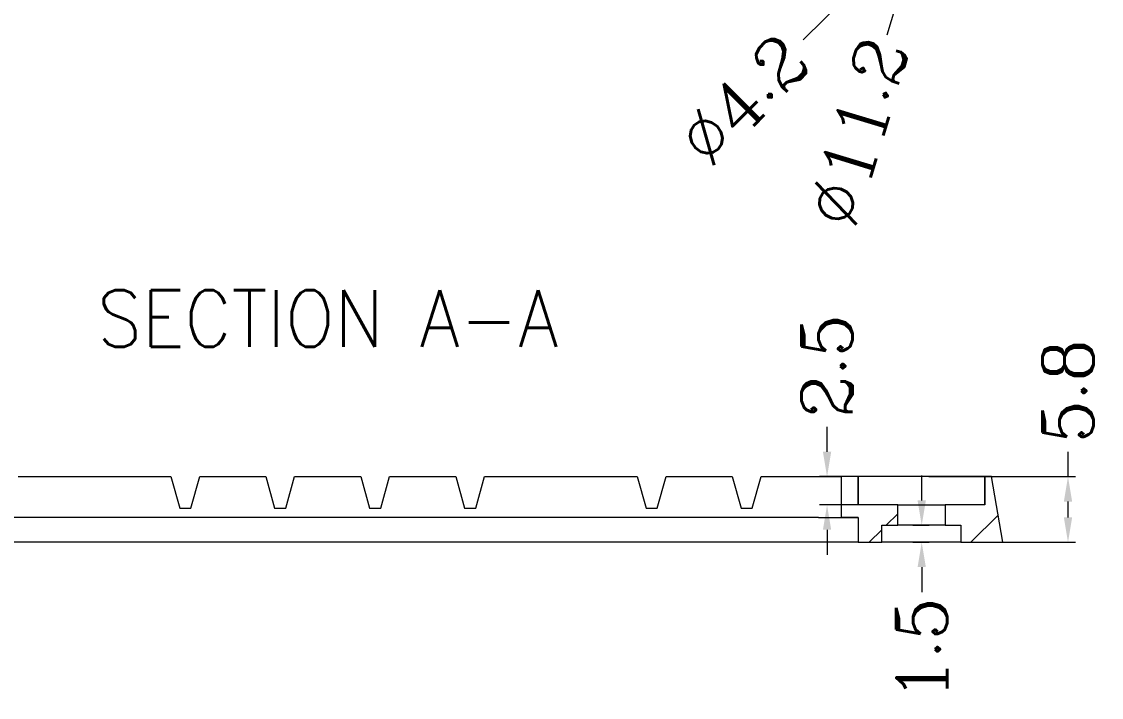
# Model space of a CAD drawing. Header units: inches. Extents: x 1726 to 2311, y 431 to 759.
# Drawn here: x 1787.1 to 1882.5, y 430.8 to 490.5 of the extents above; entities that cross this region are included whole.
import ezdxf

# ---------------------------------------------------------------- set-up
doc = ezdxf.new("R2010")
doc.units = ezdxf.units.IN
doc.layers.add('1', color=7, linetype='Continuous', true_color=0xffffff)
doc.layers.add('3', color=7, linetype='Continuous', true_color=0xffffff)
doc.styles.add('chinesef_fs', font='simplex.shx', dxfattribs={"bigfont": 'gbcbig.shx'})
doc.styles.add('ROMANC', font='romanc.shx', dxfattribs={"bigfont": 'gbcbig.shx'})
doc.dimstyles.new('YanXiu', dxfattribs={"dimtxt": 4.5, "dimasz": 2.2, "dimexe": 0.66, "dimexo": 0.66, "dimgap": 0.66, "dimtad": 0, "dimdsep": 46, "dimtxsty": 'ROMANC', "dimcen": 0, "dimclrd": 256, "dimclre": 131, "dimclrt": 42, "dimazin": 2, "dimtfac": 1, "dimtofl": 0, "dimtmove": 0, "dimatfit": 3, "dimfxl": 1, "dimlwd": 5, "dimlwe": 5, "dimarcsym": 0})

# ---------------------------------------------------------------- blocks, each defined once
blk = doc.blocks.new('*D52')
at = {"lineweight": 5}
blk.add_line((1856.186, 488.918), (1863.591, 496.329), dxfattribs=at)
blk.add_solid([(1863.331, 496.588), (1863.85, 496.069), (1865.146, 497.885)])
at = {"layer": 'Defpoints', "color": 0}
for p in [(1868.114, 500.856), (1865.146, 497.885)]:
    blk.add_point(p, dxfattribs=at)
at = {"color": 42, "insert": (1850.873, 483.601), "char_height": 4.5, "attachment_point": 5, "rotation": 45.02303, "style": 'ROMANC'}
blk.add_mtext('∅4.2', dxfattribs=at)
blk = doc.blocks.new('*D53')
at = {"lineweight": 5}
blk.add_line((1863.603, 489.373), (1864.37, 491.905), dxfattribs=at)
blk.add_solid([(1864.019, 492.011), (1864.72, 491.799), (1865.007, 494.011)])
at = {"layer": 'Defpoints', "color": 0}
for p in [(1868.253, 504.73), (1865.007, 494.011)]:
    blk.add_point(p, dxfattribs=at)
at = {"color": 42, "insert": (1860.99, 480.742), "char_height": 4.5, "attachment_point": 5, "rotation": 73.15507, "style": 'ROMANC'}
blk.add_mtext('∅11.2', dxfattribs=at)
blk = doc.blocks.new('*D54')
at = {"lineweight": 5}
for p, q in [((1879.594, 450.311), (1879.594, 452.511)), ((1879.594, 446.711), (1879.594, 448.111))]:
    blk.add_line(p, q, dxfattribs=at)
at = {"color": 131, "lineweight": 5}
for p, q in [((1867.29, 450.311), (1880.254, 450.311)), ((1873.332, 444.511), (1880.254, 444.511))]:
    blk.add_line(p, q, dxfattribs=at)
for points in [[(1879.227, 448.111), (1879.96, 448.111), (1879.594, 450.311)], [(1879.227, 446.711), (1879.96, 446.711), (1879.594, 444.511)]]:
    blk.add_solid(points)
at = {"layer": 'Defpoints', "color": 0}
for p in [(1866.63, 450.311), (1879.594, 450.311), (1872.672, 444.511)]:
    blk.add_point(p, dxfattribs=at)
at = {"color": 42, "insert": (1879.594, 457.885), "char_height": 4.5, "attachment_point": 5, "rotation": 90, "style": 'ROMANC'}
blk.add_mtext('5.8', dxfattribs=at)
blk = doc.blocks.new('*D55')
at = {"lineweight": 5}
for p, q in [((1866.657, 448.211), (1866.657, 450.411)), ((1866.657, 442.311), (1866.657, 440.111))]:
    blk.add_line(p, q, dxfattribs=at)
at = {"color": 131, "lineweight": 5}
for p, q in [((1865.867, 446.011), (1867.317, 446.011)), ((1865.867, 444.511), (1867.317, 444.511))]:
    blk.add_line(p, q, dxfattribs=at)
for points in [[(1866.29, 448.211), (1867.023, 448.211), (1866.657, 446.011)], [(1866.29, 442.311), (1867.023, 442.311), (1866.657, 444.511)]]:
    blk.add_solid(points)
at = {"layer": 'Defpoints', "color": 0}
for p in [(1865.207, 446.011), (1865.207, 444.511), (1866.657, 444.511)]:
    blk.add_point(p, dxfattribs=at)
at = {"color": 42, "insert": (1866.657, 435.058), "char_height": 4.5, "attachment_point": 5, "rotation": 90, "style": 'ROMANC'}
blk.add_mtext('1.5', dxfattribs=at)
blk = doc.blocks.new('*D56')
at = {"lineweight": 5}
for p, q in [((1858.286, 452.511), (1858.286, 454.711)), ((1858.286, 445.611), (1858.286, 443.411))]:
    blk.add_line(p, q, dxfattribs=at)
at = {"color": 131, "lineweight": 5}
for p, q in [((1861.358, 450.311), (1857.626, 450.311)), ((1861.358, 447.811), (1857.626, 447.811))]:
    blk.add_line(p, q, dxfattribs=at)
for points in [[(1857.919, 452.511), (1858.652, 452.511), (1858.286, 450.311)], [(1857.919, 445.611), (1858.652, 445.611), (1858.286, 447.811)]]:
    blk.add_solid(points)
at = {"layer": 'Defpoints', "color": 0}
for p in [(1858.286, 450.311), (1862.018, 450.311), (1862.018, 447.811)]:
    blk.add_point(p, dxfattribs=at)
at = {"color": 42, "insert": (1858.286, 460.085), "char_height": 4.5, "attachment_point": 5, "rotation": 90, "style": 'ROMANC'}
blk.add_mtext('2.5', dxfattribs=at)

msp = doc.modelspace()

# ---------------------------------------------------------------- hatches: boundary and pattern name
at = {"layer": '3', "linetype": 'Continuous', "lineweight": 13}
h = msp.add_hatch(dxfattribs=at)
h.set_pattern_fill('ANSI31', color=155, scale=2, style=0)
h.set_pattern_definition([(45, (1433.585, -2049.3835), (-4.490128, 4.490128), [])])
h.paths.add_polyline_path([(1755.46, 450.311), (1754.437, 444.511), (1758.13, 444.511), (1758.13, 446.011), (1759.53, 446.011), (1759.53, 447.811), (1756.03, 447.811), (1756.03, 450.311)])
h.paths.add_polyline_path([(1861.036, 446.711), (1861.036, 444.511), (1863.13, 444.511), (1863.13, 446.011), (1864.53, 446.011), (1864.53, 447.811), (1861.03, 447.811), (1861.03, 450.311), (1859.536, 450.311), (1859.536, 446.711)])
h.paths.add_polyline_path([(1765.13, 446.011), (1765.13, 444.511), (1767.236, 444.511), (1767.236, 446.711), (1768.736, 446.711), (1768.736, 450.311), (1767.23, 450.311), (1767.23, 447.811), (1763.73, 447.811), (1763.73, 446.011)])
h.paths.add_polyline_path([(1870.13, 446.011), (1870.13, 444.511), (1873.835, 444.511), (1872.813, 450.311), (1872.23, 450.311), (1872.23, 447.811), (1868.73, 447.811), (1868.73, 446.011)])

# ---------------------------------------------------------------- linework, layer by layer
at = {"layer": '1', "color": 7, "linetype": 'Continuous', "lineweight": 18}
for p, q in [((1861.03, 450.311), (1859.536, 450.311)), ((1859.536, 450.311), (1859.536, 446.711)), ((1861.03, 447.811), (1861.03, 450.311)), ((1872.813, 450.311), (1872.23, 450.311)), ((1872.23, 450.311), (1872.23, 447.811)), ((1873.835, 444.511), (1872.813, 450.311)), ((1864.53, 447.811), (1861.03, 447.811)), ((1864.53, 446.011), (1864.53, 447.811)), ((1872.23, 447.811), (1868.73, 447.811)), ((1868.73, 447.811), (1868.73, 446.011)), ((1859.536, 446.711), (1861.036, 446.711)), ((1861.036, 446.711), (1861.036, 444.511)), ((1863.13, 444.511), (1863.13, 446.011)), ((1863.13, 446.011), (1864.53, 446.011)), ((1868.73, 446.011), (1870.13, 446.011)), ((1870.13, 446.011), (1870.13, 444.511)), ((1861.036, 444.511), (1863.13, 444.511)), ((1870.13, 444.511), (1873.835, 444.511))]:
    msp.add_line(p, q, dxfattribs=at)
at = {"layer": '3', "color": 7, "linetype": 'Continuous', "lineweight": 18}
for p, q in [((1786.766, 450.311), (1800.266, 450.311)), ((1800.266, 450.311), (1801.035, 447.514)), ((1802.035, 447.514), (1802.804, 450.311)), ((1802.804, 450.311), (1808.666, 450.311)), ((1808.666, 450.311), (1809.435, 447.514)), ((1810.435, 447.514), (1811.204, 450.311)), ((1811.204, 450.311), (1817.066, 450.311)), ((1817.066, 450.311), (1817.835, 447.514)), ((1818.835, 447.514), (1819.604, 450.311)), ((1819.604, 450.311), (1825.466, 450.311)), ((1825.466, 450.311), (1826.235, 447.514)), ((1827.235, 447.514), (1828.004, 450.311)), ((1828.004, 450.311), (1841.506, 450.311)), ((1841.506, 450.311), (1842.275, 447.514)), ((1843.275, 447.514), (1844.044, 450.311)), ((1844.044, 450.311), (1849.906, 450.311)), ((1849.906, 450.311), (1850.675, 447.514)), ((1851.675, 447.514), (1852.444, 450.311)), ((1852.444, 450.311), (1857.536, 450.311)), ((1857.536, 450.311), (1859.536, 450.311)), ((1861.03, 450.311), (1859.536, 450.311)), ((1859.536, 450.311), (1859.536, 446.711)), ((1872.23, 450.311), (1861.03, 450.311)), ((1861.03, 450.311), (1861.03, 447.811)), ((1872.813, 450.311), (1872.23, 450.311)), ((1872.23, 447.811), (1872.23, 450.311)), ((1873.835, 444.511), (1872.813, 450.311)), ((1801.035, 447.514), (1802.035, 447.514)), ((1809.435, 447.514), (1810.435, 447.514)), ((1817.835, 447.514), (1818.835, 447.514)), ((1826.235, 447.514), (1827.235, 447.514)), ((1842.275, 447.514), (1843.275, 447.514)), ((1850.675, 447.514), (1851.675, 447.514)), ((1864.53, 447.811), (1861.03, 447.811)), ((1864.53, 447.811), (1868.73, 447.811)), ((1864.53, 446.011), (1864.53, 447.811)), ((1872.23, 447.811), (1868.73, 447.811)), ((1868.73, 447.811), (1868.73, 446.011)), ((1857.536, 446.711), (1770.736, 446.711)), ((1857.536, 446.711), (1859.536, 446.711)), ((1861.036, 446.711), (1859.536, 446.711)), ((1861.036, 446.711), (1861.036, 444.511)), ((1863.13, 444.511), (1863.13, 446.011)), ((1863.13, 446.011), (1864.53, 446.011)), ((1868.73, 446.011), (1864.53, 446.011)), ((1868.73, 446.011), (1870.13, 446.011)), ((1870.13, 446.011), (1870.13, 444.511)), ((1857.536, 444.511), (1770.736, 444.511)), ((1861.036, 444.511), (1857.536, 444.511)), ((1861.036, 444.511), (1863.13, 444.511)), ((1870.13, 444.511), (1863.13, 444.511)), ((1870.13, 444.511), (1873.835, 444.511))]:
    msp.add_line(p, q, dxfattribs=at)

# ---------------------------------------------------------------- texts
at = {"layer": '1', "color": 5, "linetype": 'Continuous', "lineweight": 13, "insert": (1814.136, 461.791), "char_height": 5, "attachment_point": 8, "line_spacing_factor": 0.903614, "style": 'chinesef_fs'}
msp.add_mtext('\\W0.9239;SECTION \\H5.00;A-A\\H5.00;', dxfattribs=at)

# ---------------------------------------------------------------- dimensions: what is measured, and where the dimension line sits
for p1, p2, picture, middle in [((1868.253, 504.73), (1865.007, 494.011), '*D53', (1860.99, 480.742)), ((1868.114, 500.856), (1865.146, 497.885), '*D52', (1850.873, 483.601))]:
    dim = msp.add_diameter_dim_2p(p1=p1, p2=p2, dimstyle='YanXiu')
    dim.commit()
    dim.dimension.update_dxf_attribs({"geometry": picture, "text_midpoint": middle, "dimtype": 163})
for base, p1, p2, picture, middle in [((1858.286, 450.311), (1862.018, 447.811), (1862.018, 450.311), '*D56', (1858.286, 460.085)), ((1879.594, 450.311), (1872.672, 444.511), (1866.63, 450.311), '*D54', (1879.594, 457.885)), ((1866.657, 444.511), (1865.207, 446.011), (1865.207, 444.511), '*D55', (1866.657, 435.058))]:
    dim = msp.add_linear_dim(base=base, p1=p1, p2=p2, angle=90, dimstyle='YanXiu')
    dim.commit()
    dim.dimension.update_dxf_attribs({"geometry": picture, "text_midpoint": middle})

doc.saveas('drawing.dxf')
